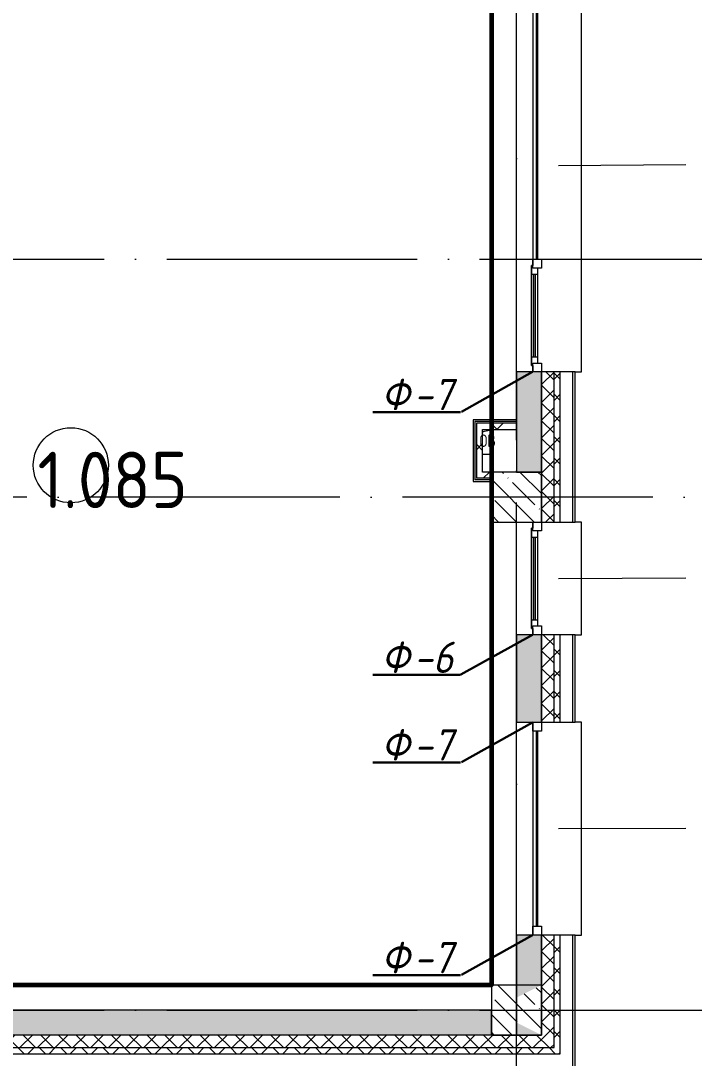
# Model space of a CAD drawing. Header units: millimetres. Extents: x -592259 to 288321, y -552984 to 293768.
# Drawn here: x 161078 to 166458, y -360 to 7931 of the extents above; entities that cross this region are included whole.
import ezdxf

# ---------------------------------------------------------------- set-up
doc = ezdxf.new("R2010")
doc.units = ezdxf.units.MM
doc.linetypes.add('ADSK_Линия сетки', pattern=[2500, 2000, -250, 0, -250])
for name, color, linetype, lineweight in [('2)Фархверки', 40, 'Continuous', 30), ('4.1) Штук. 3 вып', 6, 'Continuous', 60), ('4.1.1) Штук.  швы3 вып.', 6, 'Continuous', 60), ('A-AREA-____-IDEN', 250, 'Continuous', 9), ('A-DETL-GENF-OTLN', 250, 'Continuous', 5), ('A-FLOR-____-OTLN', 250, 'Continuous', 9), ('A-GLAZ-____-IDEN', 250, 'Continuous', 9), ('A-GLAZ-____-MCUT', 250, 'Continuous', 9), ('A-GLAZ-____-OTLN', 250, 'Continuous', 5), ('A-WALL-____-MCUT', 250, 'Continuous', 13), ('A-WALL-____-PATT', 250, 'Continuous', 13), ('A-WALL-FNSH-MCUT', 250, 'Continuous', 13), ('I-WALL-____-OTLN', 250, 'Continuous', 9), ('S-COLS-____-MCUT', 250, 'Continuous', 25), ('S-COLS-____-OTLN', 250, 'Continuous', 9), ('S-GRID-____-OTLN', 250, 'Continuous', 9)]:
    doc.layers.add(name, color=color, linetype=linetype, lineweight=lineweight)
doc.styles.add('ISOCPEUR', font='isocpeur.ttf', dxfattribs={"width": 0.8, "height": 100})
doc.styles.add('ISOCPEUR_1', font='isocpeur.ttf', dxfattribs={"width": 0.9, "height": 250})
doc.styles.add('ISOCPEUR_I', font='isocpeui.ttf', dxfattribs={"width": 0.9, "height": 12.5})
pattern_1 = [(45, (12287.91, -0.0006), (-70.71068, 70.71068), []), (135, (12287.91, -0.0006), (-70.71068, -70.71068), [])]
pattern_2 = [(135, (12287.91, -0.0006), (-84.85281, -84.85281), []), (225, (12287.91, -0.0006), (84.85281, -84.85281), [])]
pattern_3 = [(50, (12287.9, -0.0006), (364.36793, -31.8783), [38.1, -419.1]), (355, (12287.9, -0.0006), (-70.48585, 382.1133), [30.48, -335.28]), (100.451, (12318.28, -2.66), (293.885, 350.2334), [32.38, -356.18]), (46.184, (12287.9, 101.6), (542.1585, -84.0858), [57.15, -628.65]), (96.636, (12333.1, 94.6), (474.8049, 494.8554), [48.57, -534.27]), (351.184, (12287.9, 101.6), (474.8102, 494.85), [45.72, -502.92]), (21, (12338.7, 76.2), (303.22847, -204.53046), [38.1, -419.1]), (326, (12338.7, 76.2), (123.6039, 368.37604), [30.48, -335.28]), (71.451, (12364, 59.16), (426.8341, 163.8427), [32.38, -356.18]), (37.5, (12287.91, -0.0006), (6.17665, 169.11015), [16.764, -314.452, 16.764, -323.596, -336.55]), (37.5, (12287.91, -0.0006), (6.17665, 169.11015), [-671.576, 16.764, -319.786]), (7.5, (12287.91, -0.0006), (133.63888, 200.3615), [16.764, -177.292, 16.764, -306.832, -128.27]), (7.5, (12287.91, -0.0006), (133.63888, 200.3615), [-517.652, 16.764, -111.506]), (327.5, (12174.63, -0.0006), (271.18182, -11.45836), [16.764, -110.236, 16.764, -379.476, -525.78]), (327.5, (12174.63, -0.0006), (271.18182, -11.45836), [-523.24, 16.764, -509.016]), (317.5, (12123.83, -0.0006), (296.2585, 50.85285), [16.764, -148.336, 16.764, -246.38, -373.38]), (317.5, (12123.83, -0.0006), (296.2585, 50.85285), [-428.244, 16.764, -356.616])]
pattern_4 = [(45, (12287.91, -0.0006), (-141.42136, 141.42136), []), (135, (12287.91, -0.0006), (-141.42136, -141.42136), [])]
pattern_5 = [(135, (12287.91, -0.0006), (-142.5612, -142.5612), []), (135, (12430.48, -0.0006), (-142.5612, -142.5612), [252.016, -50.403, 3.353, -47.05])]

# ---------------------------------------------------------------- blocks, each defined once
blk = doc.blocks.new('Окно_СКБ_1Ст1 - 120_Окно_СКБ_1Ст_1700_ОК19Л-29018914-АР1_Маркировочный план 1 этажа С2и3')
at = {"layer": 'A-GLAZ-____-MCUT'}
for p, q in [((-850, -195), (-850, -125)), ((-850, -125), (-780, -125)), ((-780, -125), (-780, -195)), ((780, -195), (780, -125)), ((780, -125), (850, -125)), ((850, -125), (850, -195)), ((-780, -195), (-850, -195)), ((850, -195), (780, -195))]:
    blk.add_line(p, q, dxfattribs=at)
at = {"layer": 'A-GLAZ-____-MCUT', "lineweight": 5}
for p, q in [((780, -155), (-780, -155)), ((780, -165), (-780, -165))]:
    blk.add_line(p, q, dxfattribs=at)
at = {"layer": 'A-GLAZ-____-OTLN'}
blk.add_line((-850, -195), (850, -195), dxfattribs=at)
blk = doc.blocks.new('WNW_Отлив1 - Отлив_металлический 2-28595994-АР1_Маркировочный план 1 этажа С2и3')
at = {"layer": 'A-GLAZ-____-OTLN'}
for p, q in [((850, 320), (-850, 320)), ((-850, 320), (-850, 270)), ((850, 270), (850, 320))]:
    blk.add_line(p, q, dxfattribs=at)
blk = doc.blocks.new('Окно_СКБ_1Ст1 - 120_Окно_СКБ_1Ст_900_ОК6Л-V40-АР1_Маркировочный план 1 этажа С2и3')
at = {"layer": 'A-GLAZ-____-MCUT'}
for p, q in [((-450, -195), (-450, -125)), ((-450, -125), (-380, -125)), ((-380, -125), (-380, -195)), ((380, -155), (-380, -155)), ((-380, -155), (-380, -195)), ((-330, -205), (-330, -155)), ((330, -205), (330, -155)), ((380, -195), (380, -125)), ((380, -125), (450, -125)), ((380, -195), (380, -155)), ((450, -125), (450, -195)), ((-380, -195), (-450, -195)), ((-380, -195), (-400, -195)), ((-400, -195), (-400, -205)), ((-400, -205), (400, -205)), ((400, -205), (-400, -205)), ((450, -195), (380, -195)), ((400, -195), (380, -195)), ((400, -205), (400, -195))]:
    blk.add_line(p, q, dxfattribs=at)
at = {"layer": 'A-GLAZ-____-MCUT', "lineweight": 5}
for p, q in [((-330, -175), (330, -175)), ((330, -185), (-330, -185))]:
    blk.add_line(p, q, dxfattribs=at)
at = {"layer": 'A-GLAZ-____-OTLN'}
for p, q in [((-450, -195), (-400, -195)), ((400, -195), (450, -195))]:
    blk.add_line(p, q, dxfattribs=at)
blk = doc.blocks.new('WNW_Отлив1 - Отлив_металлический 2-28596055-АР1_Маркировочный план 1 этажа С2и3')
at = {"layer": 'A-GLAZ-____-OTLN'}
for p, q in [((450, 320), (-450, 320)), ((-450, 320), (-450, 270)), ((450, 270), (450, 320))]:
    blk.add_line(p, q, dxfattribs=at)
blk = doc.blocks.new('Окно_СКБ_2Ст1 - Окно_СКБ_2Ст 3300_ОК2-29018964-АР1_Маркировочный план 1 этажа С2и3')
at = {"layer": 'A-GLAZ-____-MCUT'}
for p, q in [((-1650, -195), (-1650, -125)), ((-1650, -125), (-1580, -125)), ((-1580, -125), (-1580, -195)), ((750, -195), (750, -125)), ((750, -125), (820, -125)), ((820, -125), (820, -195)), ((1580, -155), (820, -155)), ((820, -155), (820, -195)), ((870, -205), (870, -155)), ((1530, -205), (1530, -155)), ((1580, -195), (1580, -125)), ((1580, -125), (1650, -125)), ((1580, -195), (1580, -155)), ((1650, -125), (1650, -195)), ((-1580, -195), (-1650, -195)), ((820, -195), (750, -195)), ((820, -195), (800, -195)), ((800, -195), (800, -205)), ((800, -205), (1600, -205)), ((1600, -205), (800, -205)), ((1650, -195), (1580, -195)), ((1600, -195), (1580, -195)), ((1600, -205), (1600, -195))]:
    blk.add_line(p, q, dxfattribs=at)
at = {"layer": 'A-GLAZ-____-MCUT', "lineweight": 5}
for p, q in [((750, -155), (-1580, -155)), ((750, -165), (-1580, -165)), ((870, -175), (1530, -175)), ((1530, -185), (870, -185))]:
    blk.add_line(p, q, dxfattribs=at)
at = {"layer": 'A-GLAZ-____-OTLN'}
for p, q in [((-1650, -195), (800, -195)), ((1600, -195), (1650, -195))]:
    blk.add_line(p, q, dxfattribs=at)
blk = doc.blocks.new('WNW_Отлив1 - Отлив_металлический 2-28598290-АР1_Маркировочный план 1 этажа С2и3')
at = {"layer": 'A-GLAZ-____-OTLN'}
for p, q in [((1650, 320), (-1650, 320)), ((-1650, 320), (-1650, 270)), ((1650, 270), (1650, 320))]:
    blk.add_line(p, q, dxfattribs=at)
blk = doc.blocks.new('_Wn_-As_OpeningMEP_floor__Rectangular - _Wn_-As_OpeningMEP_floor__Rectangular-V75-АР1_Маркировочный план 1 этажа С2и3')
at = {"layer": 'A-DETL-GENF-OTLN', "lineweight": 5}
for p, q in [((-35, 104.6), (-32.3, 132.3)), ((-32.3, 132.3), (50, 150))]:
    blk.add_line(p, q, dxfattribs=at)
blk = doc.blocks.new('AAR_СКБ_Марка_Помещения_мал - Номер-28977439-АР1_Маркировочный план 1 этажа С2и3')
at = {"layer": 'A-AREA-____-IDEN'}
blk.add_circle((-0.028, 0), 3, dxfattribs=at)

msp = doc.modelspace()

# ---------------------------------------------------------------- hatches: boundary and pattern name
at = {"layer": 'A-WALL-____-PATT', "lineweight": 15, "true_color": 0x000000}
h = msp.add_hatch(dxfattribs=at)
h.set_pattern_fill('FP_53', color=18, style=0, pattern_type=2)
h.set_pattern_definition(pattern_2)
h.paths.add_polyline_path([(165337.9138, -275), (165387.9138, -274.6831), (165386.9138, 624.9994), (165337.9138, 624.9994), (165337.9138, -235.4489)])
h.paths.add_polyline_path([(165386.9138, 2324.9994), (165387.9138, 2324.9994), (165386.9138, 3024.9994), (165337.9138, 3024.9994), (165337.9138, 2324.9994)])
h.paths.add_polyline_path([(165387.9138, 3924.9994), (165386.9138, 5124.9994), (165337.9138, 5124.9994), (165337.9138, 3924.9994), (165386.9138, 3924.9994)])
h.paths.add_polyline_path([(165337.9138, 8424.9994), (165387.9138, 8424.9994), (165386.9138, 9624.9994), (165337.9138, 9624.9994), (165337.9138, 8799.0577)])
h.paths.add_polyline_path([(165365.6416, 11324.9994), (165387.9138, 11324.9994), (165386.9138, 12024.9994), (165337.9138, 12024.9994), (165337.9138, 11324.9994), (165362.8229, 11324.9994)])
h.paths.add_polyline_path([(165387.9138, 12924.9994), (165386.9138, 13225.3683), (165337.9138, 13225.3683), (165337.9138, 12925), (165386.9138, 12924.9994)])
h.paths.add_polyline_path([(165362.8985, 13525.3683), (165387.9138, 13525.3683), (165387.9138, 14124.9994), (165337.9138, 14124.9994), (165337.9138, 13525.3683)])
h.paths.add_polyline_path([(165374.1295, 17424.9994), (165387.9138, 17424.9994), (165387.9138, 18624.9994), (165337.9138, 18624.9994), (165337.9138, 17425), (165374.0437, 17425)])
h.paths.add_polyline_path([(165337.9138, 20324.9994), (165387.9138, 20324.9994), (165387.9138, 21024.9994), (165337.9138, 21024.9994)])
h.paths.add_polyline_path([(165387.9138, 21924.9994), (165387.9138, 23124.9994), (165337.9138, 23124.9994), (165337.9138, 21925), (165359.3769, 21924.9994)])
h.paths.add_polyline_path([(165344.6243, 26424.9994), (165387.9138, 26424.9994), (165387.9138, 27624.9994), (165337.9138, 27624.9994), (165337.9138, 26425), (165344.3405, 26425)])
h.paths.add_polyline_path([(165387.9138, 28524.9994), (165387.9138, 29224.9994), (165337.9138, 29224.9994), (165337.9138, 28524.9994)])
h.paths.add_polyline_path([(165387.9138, 30924.9994), (165387.9138, 32124.9994), (165337.9138, 32124.9994), (165337.9138, 30924.9994)])
h.paths.add_polyline_path([(165387.9138, 35424.9994), (165387.9138, 36624.9994), (165337.9138, 36624.9994), (165337.9138, 35424.9994)])
h.paths.add_polyline_path([(165387.9138, 39924.9994), (165387.9138, 41125), (165337.9138, 41125), (165337.9138, 39924.9994)])
h.paths.add_polyline_path([(165387.9138, 42025), (165387.9138, 42725), (165337.9138, 42725), (165337.9138, 42025)])
h.paths.add_polyline_path([(165387.9138, 44425), (165387.9138, 45625), (165337.9138, 45625), (165337.9138, 44425)])
h.paths.add_polyline_path([(165387.9138, 47325), (165387.9138, 48024.9994), (165337.9138, 48024.9994), (165337.9138, 47325)])
h.paths.add_polyline_path([(165387.9138, 48924.9994), (165387.9138, 50124.9994), (165337.9138, 50124.9994), (165337.9138, 48924.9994)])
h.paths.add_polyline_path([(165337.9138, 53424.9994), (165387.9138, 53424.9994), (165387.9138, 54624.9994), (165337.9138, 54624.9994), (165337.9138, 53727.4152)])
h.paths.add_polyline_path([(165387.9138, 57924.9994), (165386.9138, 59075), (165337.9138, 59075), (165337.9138, 57924.9994)])
h = msp.add_hatch(dxfattribs=at)
h.set_pattern_fill('FP_52', color=18, style=0, pattern_type=2)
h.set_pattern_definition(pattern_1)
h.paths.add_polyline_path([(165237.9138, -175), (165337.9138, -175), (165337.9138, 624.9994), (165237.9138, 624.9994), (165237.9138, -85.6642)])
h.paths.add_polyline_path([(165264.2854, 2324.9994), (165337.9138, 2324.9994), (165337.9138, 3024.9994), (165237.9138, 3024.9994), (165237.9138, 2324.9994)])
h.paths.add_polyline_path([(165282.8081, 3924.9994), (165337.9138, 3924.9994), (165337.9138, 5124.9994), (165237.9138, 5124.9994), (165237.9138, 3924.9994), (165281.8032, 3925)])
h.paths.add_polyline_path([(165237.9138, 8424.9994), (165337.9138, 8424.9994), (165337.9138, 9624.9994), (165237.9138, 9624.9994), (165237.9138, 8799.0577)])
h.paths.add_polyline_path([(165237.9138, 11324.9994), (165337.9138, 11324.9994), (165337.9138, 12024.9994), (165237.9138, 12024.9019), (165237.9138, 11729.168)])
h.paths.add_polyline_path([(165237.9138, 12924.9994), (165337.9137, 12925), (165337.9138, 13225.3683), (165237.9138, 13225.3683)])
h.paths.add_polyline_path([(165237.9138, 13525.3683), (165337.9138, 13525.3683), (165337.9138, 14124.9994), (165237.9138, 14124.6388), (165237.9138, 13682.5749)])
h.paths.add_polyline_path([(165337.9137, 17425), (165337.9138, 18624.9994), (165237.9138, 18624.9994), (165237.9138, 17425)])
h.paths.add_polyline_path([(165237.9138, 20324.9994), (165337.9138, 20324.9994), (165337.9138, 21024.9994), (165237.9138, 21024.9994)])
h.paths.add_polyline_path([(165237.9138, 21925), (165337.9137, 21925), (165337.9138, 23124.9994), (165237.9138, 23124.9994), (165237.9138, 22324.9342)])
h.paths.add_polyline_path([(165337.9137, 26425), (165337.9138, 27624.9994), (165237.9138, 27624.9994), (165237.9138, 26425)])
h.paths.add_polyline_path([(165337.9138, 28524.9994), (165337.9138, 29224.9994), (165237.9138, 29224.8142), (165237.9138, 28524.9994), (165337.7397, 28524.9994)])
h.paths.add_polyline_path([(165337.9138, 30924.9994), (165337.9138, 32124.9994), (165237.9138, 32124.9994), (165237.9138, 30924.9994), (165329.8717, 30924.9994)])
h.paths.add_polyline_path([(165314.6372, 35424.9994), (165337.9138, 35424.9994), (165337.9138, 36624.9994), (165237.9138, 36624.9994), (165237.9138, 35424.9994)])
h.paths.add_polyline_path([(165299.7856, 39924.9994), (165337.9138, 39924.9994), (165337.9138, 41125), (165237.9138, 41124.9989), (165237.9138, 39924.9994)])
h.paths.add_polyline_path([(165293.482, 42025), (165337.9138, 42025), (165337.9138, 42725), (165237.9138, 42725), (165237.9138, 42025), (165292.8549, 42025)])
h.paths.add_polyline_path([(165284.934, 44425), (165337.9138, 44425), (165337.9138, 45625), (165237.9138, 45625), (165237.9138, 44425)])
h.paths.add_polyline_path([(165237.9138, 47325), (165337.9138, 47325), (165337.9138, 48024.9994), (165237.9138, 48024.9994), (165237.9138, 47725)])
h.paths.add_polyline_path([(165237.9138, 48924.9994), (165337.9138, 48924.9994), (165337.9138, 50124.9994), (165237.9138, 50124.9994), (165237.9138, 49820.6015)])
h.paths.add_polyline_path([(165237.9138, 53424.9994), (165337.9138, 53424.9994), (165337.9138, 54624.9994), (165237.9138, 54624.9994), (165237.9138, 53727.4152)])
h.paths.add_polyline_path([(165237.9138, 57924.9994), (165337.9138, 57924.9994), (165337.9138, 58975), (165237.9138, 58975), (165237.9138, 58575)])
h = msp.add_hatch(dxfattribs=at)
h.set_pattern_fill('FP_3', color=18, style=0, pattern_type=2)
h.set_pattern_definition(pattern_3)
h.paths.add_polyline_path([(165037.8919, -175), (165236.9138, -174.511), (165037.8919, -75), (165037.8919, -171.0626)])
h.paths.add_polyline_path([(165037.8919, 125), (165237.8919, 225), (165236.9138, 624.9994), (165037.8919, 624.9994), (165037.8919, 225)])
h.paths.add_polyline_path([(165236.9138, 2324.9994), (165237.8919, 2324.9994), (165236.9138, 3024.9994), (165037.8925, 3024.9974), (165037.9789, 2324.9994), (165216.2645, 2324.9994)])
h.paths.add_polyline_path([(165037.9138, 4325), (165237.8919, 4325), (165236.9138, 5124.9994), (165037.8919, 5124.9994), (165037.8925, 4325)])
h.paths.add_polyline_path([(165141.3906, 8825), (165237.8919, 8825), (165236.9138, 9624.9994), (165037.8919, 9624.9994), (165037.8919, 8825), (165139.5446, 8825)])
h.paths.add_polyline_path([(165114.5786, 11324.9994), (165237.8919, 11324.9994), (165236.9138, 12024.9994), (165037.8919, 12024.9994), (165037.9148, 11324.9994), (165112.2198, 11324.9994)])
h.paths.add_polyline_path([(165093.129, 13325), (165236.9138, 13325), (165236.9138, 14124.9994), (165037.8919, 14124.9994), (165037.8919, 13325), (165090.36, 13325)])
h.paths.add_polyline_path([(165044.8674, 17825), (165237.8919, 17825), (165236.9138, 18624.9994), (165037.8919, 18624.9994), (165037.8919, 17825), (165041.1754, 17825)])
h.paths.add_polyline_path([(165037.9138, 20324.9994), (165237.8919, 20324.9994), (165236.9138, 21024.9994), (165037.8919, 21024.9994), (165037.8919, 20324.9994)])
h.paths.add_polyline_path([(165037.9138, 22325), (165237.8919, 22325), (165236.9138, 23124.9994), (165037.8919, 23124.9994), (165037.8919, 22325)])
h.paths.add_polyline_path([(165237.8919, 26825), (165236.9138, 27624.9994), (165037.8919, 27624.9994), (165037.8919, 26825), (165236.9138, 26825)])
h.paths.add_polyline_path([(165068.9434, 28524.9994), (165237.8919, 28524.9994), (165236.9138, 29224.9994), (165037.8919, 29224.9994), (165037.9138, 28524.9994)])
h.paths.add_polyline_path([(165037.9138, 31325), (165237.8919, 31325), (165236.9138, 32124.9994), (165037.8919, 32124.9994), (165037.8919, 31325)])
h.paths.add_polyline_path([(165237.8919, 35424.9994), (165236.9138, 35825), (165037.8919, 35825), (165037.9138, 35424.9994), (165236.9138, 35424.9994)])
h.paths.add_polyline_path([(165037.9138, 36225), (165237.8919, 36225), (165236.9138, 36624.9994), (165037.8919, 36624.9994), (165037.8919, 36225)])
h.paths.add_polyline_path([(165037.9138, 39924.9994), (165237.8919, 39924.9994), (165236.9138, 40725), (165037.8919, 40725), (165037.8919, 39924.9994)])
h.paths.add_polyline_path([(165037.9138, 42025), (165237.8919, 42025), (165236.9138, 42725), (165037.8919, 42725), (165037.8919, 42025)])
h.paths.add_polyline_path([(165039.9348, 44425), (165237.8919, 44425), (165236.9138, 45625), (165037.8919, 45625), (165037.9138, 44425)])
h.paths.add_polyline_path([(165084.8373, 47725), (165237.8919, 47725), (165236.9138, 48024.9994), (165037.8919, 48024.9994), (165037.9138, 47725)])
h.paths.add_polyline_path([(165236.9138, 48924.9994), (165237.8919, 48924.9994), (165236.9138, 50124.9994), (165037.8919, 50124.9994), (165037.9138, 48924.9994), (165234.5953, 48924.9994)])
h.paths.add_polyline_path([(165100.5645, 53825), (165237.8919, 53825), (165236.9138, 54624.9994), (165037.8919, 54624.9994), (165037.9138, 53825), (165045.6407, 53825)])
h.paths.add_polyline_path([(165198.7125, 57924.9994), (165237.8919, 57924.9994), (165236.9138, 58575), (165037.8919, 58575), (165037.9138, 57924.9994), (165167.9138, 57924.9994)])
h = msp.add_hatch(dxfattribs=at)
h.set_pattern_fill('FP_83', color=18, style=0, pattern_type=2)
h.set_pattern_definition(pattern_4)
h.paths.add_polyline_path([(164717.9138, 4666.0901), (165037.8919, 4666.0901), (165037.8706, 4716.0901), (164717.9138, 4716.0901), (164717.9138, 4678.3033)])
h = msp.add_hatch(dxfattribs=at)
h.set_pattern_fill('FP_83', color=18, style=0, pattern_type=2)
h.set_pattern_definition(pattern_4)
h.paths.add_polyline_path([(164767.9138, 4275), (164767.9138, 4666.0901), (164717.9138, 4666.0901), (164717.9138, 4275)])
h = msp.add_hatch(dxfattribs=at)
h.set_pattern_fill('FP_83', color=18, style=0, pattern_type=2)
h.set_pattern_definition(pattern_4)
h.paths.add_polyline_path([(164837.8919, 4275), (164837.8919, 4325), (164767.9138, 4325), (164767.9138, 4275), (164772.8631, 4275)])
h = msp.add_hatch(dxfattribs=at)
h.set_pattern_fill('FP_3', color=18, style=0, pattern_type=2)
h.set_pattern_definition(pattern_3)
h.paths.add_polyline_path([(164837.8919, -175), (164837.8919, 25), (157737.8919, 25), (157737.8919, -175), (164551.1175, -175)])
h.paths.add_polyline_path([(157337.8919, -175), (157337.8919, 25), (156797.4138, 25), (156797.4138, -175)])
h.paths.add_polyline_path([(153497.4138, -175), (153497.4138, 25), (152737.9138, 25), (152737.9138, -175)])
h = msp.add_hatch(dxfattribs=at)
h.set_pattern_fill('FP_52', color=18, style=0, pattern_type=2)
h.set_pattern_definition(pattern_1)
h.paths.add_polyline_path([(164551.1175, -275), (165337.9138, -275), (165337.9138, -175), (157447.9138, -175), (157447.9138, -275), (161817.2065, -275)])
h = msp.add_hatch(dxfattribs=at)
h.set_pattern_fill('FP_53', color=18, style=0, pattern_type=2)
h.set_pattern_definition(pattern_2)
h.paths.add_polyline_path([(165337.9138, -325), (165387.9138, -325), (165387.9138, -275), (157447.9138, -275), (157447.9138, -325), (165234.5953, -325)])
at = {"layer": 'S-COLS-____-OTLN', "lineweight": 5, "true_color": 0x000000}
h = msp.add_hatch(dxfattribs=at)
h.set_pattern_fill('FP_1', color=18, style=0, pattern_type=2)
h.set_pattern_definition(pattern_5)
h.paths.add_polyline_path([(165237.8919, 3925), (165236.9138, 4325), (164837.8919, 4325), (164837.9138, 3925), (165236.9138, 3925)])
h = msp.add_hatch(dxfattribs=at)
h.set_pattern_fill('FP_1', color=18, style=0, pattern_type=2)
h.set_pattern_definition(pattern_5)
h.paths.add_polyline_path([(164852.8931, -175), (165037.8919, -175), (165037.8919, -75), (165237.8919, -173.8163), (165236.9138, 224.511), (165037.8919, 125), (165037.8919, 225), (164837.8919, 224.9994), (164837.8919, -175)])

# ---------------------------------------------------------------- linework, layer by layer
at = {"layer": '2)Фархверки'}
for p, q in [((165165.2337, 5124.637), (164600.217, 4806.9566)), ((164591.0767, 4804.3128), (163891.0767, 4804.3128)), ((165165.2337, 3024.637), (164593.5821, 2706.9566)), ((164591.0767, 2704.3128), (163891.0767, 2704.3128)), ((165165.2337, 2324.637), (164600.217, 2006.9566)), ((164591.0767, 2004.3128), (163891.0767, 2004.3128)), ((165165.2337, 624.637), (164600.217, 306.9566)), ((164591.0767, 304.3128), (163891.0767, 304.3128))]:
    msp.add_line(p, q, dxfattribs=at)
at = {"layer": '4.1) Штук. 3 вып'}
msp.add_lwpolyline([(157644.8815, 8425), (164837.8919, 8425), (164837.8919, 225), (157644.8815, 225)], close=True, dxfattribs=at)
at = {"layer": '4.1.1) Штук.  швы3 вып.'}
for points in [[(164837.8919, 5578.2687), (164837.8919, 1889.2121)], [(164837.8919, 1309.7055), (164837.8919, 225)]]:
    msp.add_lwpolyline(points, dxfattribs=at)
at = {"layer": 'A-FLOR-____-OTLN', "color": 18, "lineweight": 5, "true_color": 0x000000}
for p, q in [((164852.8931, 4666.0901), (164852.8931, 4466.0901)), ((164852.8931, 4466.0901), (164767.9138, 4466.0901))]:
    msp.add_line(p, q, dxfattribs=at)
at = {"layer": 'A-GLAZ-____-IDEN', "color": 18, "lineweight": 15, "true_color": 0x000000}
for p, q in [((165372.9138, 6774.9994), (166391.8278, 6781.9821)), ((165372.9138, 3474.9994), (166391.8278, 3479.5012)), ((165372.9138, 1474.9994), (166391.8278, 1479.5046))]:
    msp.add_line(p, q, dxfattribs=at)
at = {"layer": 'A-WALL-____-MCUT', "color": 18, "lineweight": 15, "true_color": 0x000000}
for p, q in [((165037.8919, 5124.9994), (165037.8919, 4325)), ((165237.8919, 5124.9994), (165037.8919, 5124.9994)), ((165237.8919, 4325), (165237.8919, 5124.9994)), ((165337.9138, 5124.9994), (165237.9138, 5124.9994)), ((165237.9138, 5124.9994), (165237.9138, 4325)), ((165387.9138, 5124.9994), (165337.9138, 5124.9994)), ((165337.9138, 3924.9994), (165337.9138, 5124.9994)), ((165487.9138, 5124.9994), (165387.9138, 5124.9994)), ((165387.9138, 3924.9994), (165387.9138, 5124.9994)), ((165487.9138, 3924.9994), (165487.9138, 5124.9994)), ((164705.4138, 4728.5901), (164705.4138, 4262.5)), ((165037.9148, 4728.5901), (164705.4138, 4728.5901)), ((164717.9138, 4716.0901), (164717.9138, 4275)), ((165037.9148, 4716.0901), (164717.9138, 4716.0901)), ((164767.9138, 4325), (164767.9138, 4666.0901)), ((164767.9138, 4666.0901), (165037.9148, 4666.0901)), ((165037.9148, 4666.0901), (165037.9148, 4716.0901)), ((164837.8919, 4325), (164767.9138, 4325)), ((164837.8919, 4275), (164837.8919, 4325)), ((165037.8919, 4325), (165237.8919, 4325)), ((165237.9138, 4325), (165237.9138, 3924.9994)), ((164837.8919, 4262.5), (164705.4138, 4262.5)), ((164837.8919, 4275), (164717.9138, 4275)), ((165237.9138, 3924.9994), (165337.9138, 3924.9994)), ((165337.9138, 3924.9994), (165387.9138, 3924.9994)), ((165387.9138, 3924.9994), (165487.9138, 3924.9994)), ((165037.8919, 3024.9994), (165037.8919, 2324.9994)), ((165237.8919, 3024.9994), (165037.8919, 3024.9994)), ((165237.8919, 2324.9994), (165237.8919, 3024.9994)), ((165337.9138, 3024.9994), (165237.9138, 3024.9994)), ((165237.9138, 3024.9994), (165237.9138, 2324.9994)), ((165387.9138, 3024.9994), (165337.9138, 3024.9994)), ((165337.9138, 2324.9994), (165337.9138, 3024.9994)), ((165487.9138, 3024.9994), (165387.9138, 3024.9994)), ((165387.9138, 2324.9994), (165387.9138, 3024.9994)), ((165487.9138, 2324.9994), (165487.9138, 3024.9994)), ((165037.8919, 2324.9994), (165237.8919, 2324.9994)), ((165237.9138, 2324.9994), (165337.9138, 2324.9994)), ((165337.9138, 2324.9994), (165387.9138, 2324.9994)), ((165387.9138, 2324.9994), (165487.9138, 2324.9994)), ((165037.8919, 624.9994), (165037.8919, -175)), ((165237.8919, 624.9994), (165037.8919, 624.9994)), ((165237.8919, -175), (165237.8919, 624.9994)), ((165337.9138, 624.9994), (165237.9138, 624.9994)), ((165237.9138, 624.9994), (165237.9138, -175)), ((165387.9138, 624.9994), (165337.9138, 624.9994)), ((165337.9138, -275), (165337.9138, 624.9994)), ((165487.9138, 624.9994), (165387.9138, 624.9994)), ((165387.9138, -325), (165387.9138, 624.9994)), ((165487.9138, -425), (165487.9138, 624.9994)), ((164837.8919, 25), (157737.8919, 25)), ((164837.8919, -175), (164837.8919, 25)), ((164837.8919, -175), (157737.8919, -175)), ((165237.9138, -175), (164837.8919, -175)), ((165037.8919, -175), (165237.8919, -175)), ((156797.4138, -275), (165337.9138, -275)), ((156797.4138, -325), (165387.9138, -325))]:
    msp.add_line(p, q, dxfattribs=at)
at = {"layer": 'A-WALL-FNSH-MCUT', "lineweight": 15}
for p, q in [((165507.9138, 5124.9994), (165487.9138, 5124.9994)), ((165507.9138, 3924.9994), (165507.9138, 5124.9994)), ((164692.9138, 4741.0901), (164692.9138, 4250)), ((165037.9148, 4741.0901), (164692.9138, 4741.0901)), ((165037.9148, 4716.0901), (165037.9148, 4741.0901)), ((164692.9138, 4250), (164837.8919, 4250)), ((164837.8919, 4250), (164837.8919, 4275)), ((165487.9138, 3924.9994), (165507.9138, 3924.9994)), ((165507.9138, 3024.9994), (165487.9138, 3024.9994)), ((165507.9138, 2324.9994), (165507.9138, 3024.9994)), ((165487.9138, 2324.9994), (165507.9138, 2324.9994)), ((165507.9138, 624.9994), (165487.9138, 624.9994)), ((165507.9138, -445), (165507.9138, 624.9994))]:
    msp.add_line(p, q, dxfattribs=at)
at = {"layer": 'I-WALL-____-OTLN', "color": 18, "lineweight": 15, "true_color": 0x000000}
for p, q in [((165037.8919, 5124.9994), (165037.8919, 8424.9994)), ((165037.8919, 3024.9994), (165037.8919, 3924.9994)), ((165037.8919, 624.9994), (165037.8919, 2324.9994))]:
    msp.add_line(p, q, dxfattribs=at)
at = {"layer": 'S-COLS-____-MCUT', "color": 18, "lineweight": 5, "true_color": 0x000000}
for p, q in [((165037.8919, 4325), (164837.8919, 4325)), ((164837.8919, 4325), (164837.8919, 3925)), ((165237.8919, 3925), (165237.8919, 4325)), ((164837.8919, 3925), (165237.8919, 3925)), ((165237.8919, 225), (164837.8919, 225)), ((164837.8919, 225), (164837.8919, 25)), ((165237.8919, -175), (165237.8919, 225)), ((164837.8919, -175), (165237.8919, -175))]:
    msp.add_line(p, q, dxfattribs=at)
at = {"layer": 'S-COLS-____-OTLN', "color": 18, "lineweight": 5, "true_color": 0x000000}
for p, q in [((165237.8919, 4325), (165037.8919, 4325)), ((164837.8919, 25), (164837.8919, -175))]:
    msp.add_line(p, q, dxfattribs=at)
at = {"layer": 'S-GRID-____-OTLN', "color": 18, "linetype": 'ADSK_Линия сетки', "true_color": 0x000000}
for p, q in [((165037.9138, -2919.5356), (165037.9138, 61063.6538)), ((77240.3519, 6025), (168626.8279, 6025)), ((168626.8279, 4125), (111607.9138, 4125)), ((77240.3519, 25), (168626.8279, 25))]:
    msp.add_line(p, q, dxfattribs=at)

# ---------------------------------------------------------------- block references
at = {"layer": 'A-AREA-____-IDEN', "color": 18, "true_color": 0x000000, "xscale": 99.99999999999993, "yscale": 99.99999999999993, "zscale": 99.99999999999993}
msp.add_blockref('AAR_СКБ_Марка_Помещения_мал - Номер-28977439-АР1_Маркировочный план 1 этажа С2и3', (161481.052, 4379.2111), dxfattribs=at)
at = {"layer": 'A-GLAZ-____-OTLN', "color": 18, "true_color": 0x000000, "rotation": 269.9999999999999}
for name, p in [('Окно_СКБ_2Ст1 - Окно_СКБ_2Ст 3300_ОК2-29018964-АР1_Маркировочный план 1 этажа С2и3', (165362.9138, 6774.9994)), ('WNW_Отлив1 - Отлив_металлический 2-28598290-АР1_Маркировочный план 1 этажа С2и3', (165237.9138, 6774.9994)), ('Окно_СКБ_1Ст1 - 120_Окно_СКБ_1Ст_900_ОК6Л-V40-АР1_Маркировочный план 1 этажа С2и3', (165362.9138, 3474.9994)), ('Окно_СКБ_1Ст1 - 120_Окно_СКБ_1Ст_1700_ОК19Л-29018914-АР1_Маркировочный план 1 этажа С2и3', (165362.9138, 1474.9994)), ('WNW_Отлив1 - Отлив_металлический 2-28595994-АР1_Маркировочный план 1 этажа С2и3', (165237.9138, 1474.9994))]:
    msp.add_blockref(name, p, dxfattribs=at)
at = {"layer": 'A-GLAZ-____-OTLN', "color": 18, "true_color": 0x000000}
msp.add_blockref('_Wn_-As_OpeningMEP_floor__Rectangular - _Wn_-As_OpeningMEP_floor__Rectangular-V75-АР1_Маркировочный план 1 этажа С2и3', (164802.8931, 4516.0901), dxfattribs=at)
at = {"layer": 'A-GLAZ-____-OTLN', "color": 18, "lineweight": 15, "true_color": 0x000000, "rotation": 269.9999999999999}
msp.add_blockref('WNW_Отлив1 - Отлив_металлический 2-28596055-АР1_Маркировочный план 1 этажа С2и3', (165237.9138, 3474.9994), dxfattribs=at)

# ---------------------------------------------------------------- texts
at = {"layer": '2)Фархверки', "attachment_point": 1}
for s, insert, char_height, width, style in [('\\fISOCPEUR|b0|i1|c204|p34|;Ф', (163957.9749, 5069.4483), 250, 312.658125, 'ISOCPEUR_I'), ('-7', (164215.9437, 5069.4483), 250, 448.945, 'ISOCPEUR_I'), ('ОВ', (164742.9141, 4625.0456), 100, 160.3375, 'ISOCPEUR'), ('\\fISOCPEUR|b0|i1|c204|p34|;Ф', (163957.9749, 2969.4483), 250, 312.658125, 'ISOCPEUR_I'), ('-6', (164215.9437, 2969.4483), 250, 448.945, 'ISOCPEUR_I'), ('\\fISOCPEUR|b0|i1|c204|p34|;Ф', (163957.9749, 2269.4483), 250, 312.658125, 'ISOCPEUR_I'), ('-7', (164215.9437, 2269.4483), 250, 448.945, 'ISOCPEUR_I'), ('\\fISOCPEUR|b0|i1|c204|p34|;Ф', (163957.9749, 569.4483), 250, 312.658125, 'ISOCPEUR_I'), ('-7', (164215.9437, 569.4483), 250, 448.945, 'ISOCPEUR_I')]:
    msp.add_mtext(s, dxfattribs=dict(at, insert=insert, char_height=char_height, width=width, style=style))
at = {"layer": 'A-AREA-____-IDEN', "color": 18, "true_color": 0x000000, "insert": (161211.5516, 4486.6966), "char_height": 450, "width": 609.2825, "attachment_point": 1, "style": 'ISOCPEUR_1'}
msp.add_mtext('1.085', dxfattribs=at)

doc.saveas('drawing.dxf')
